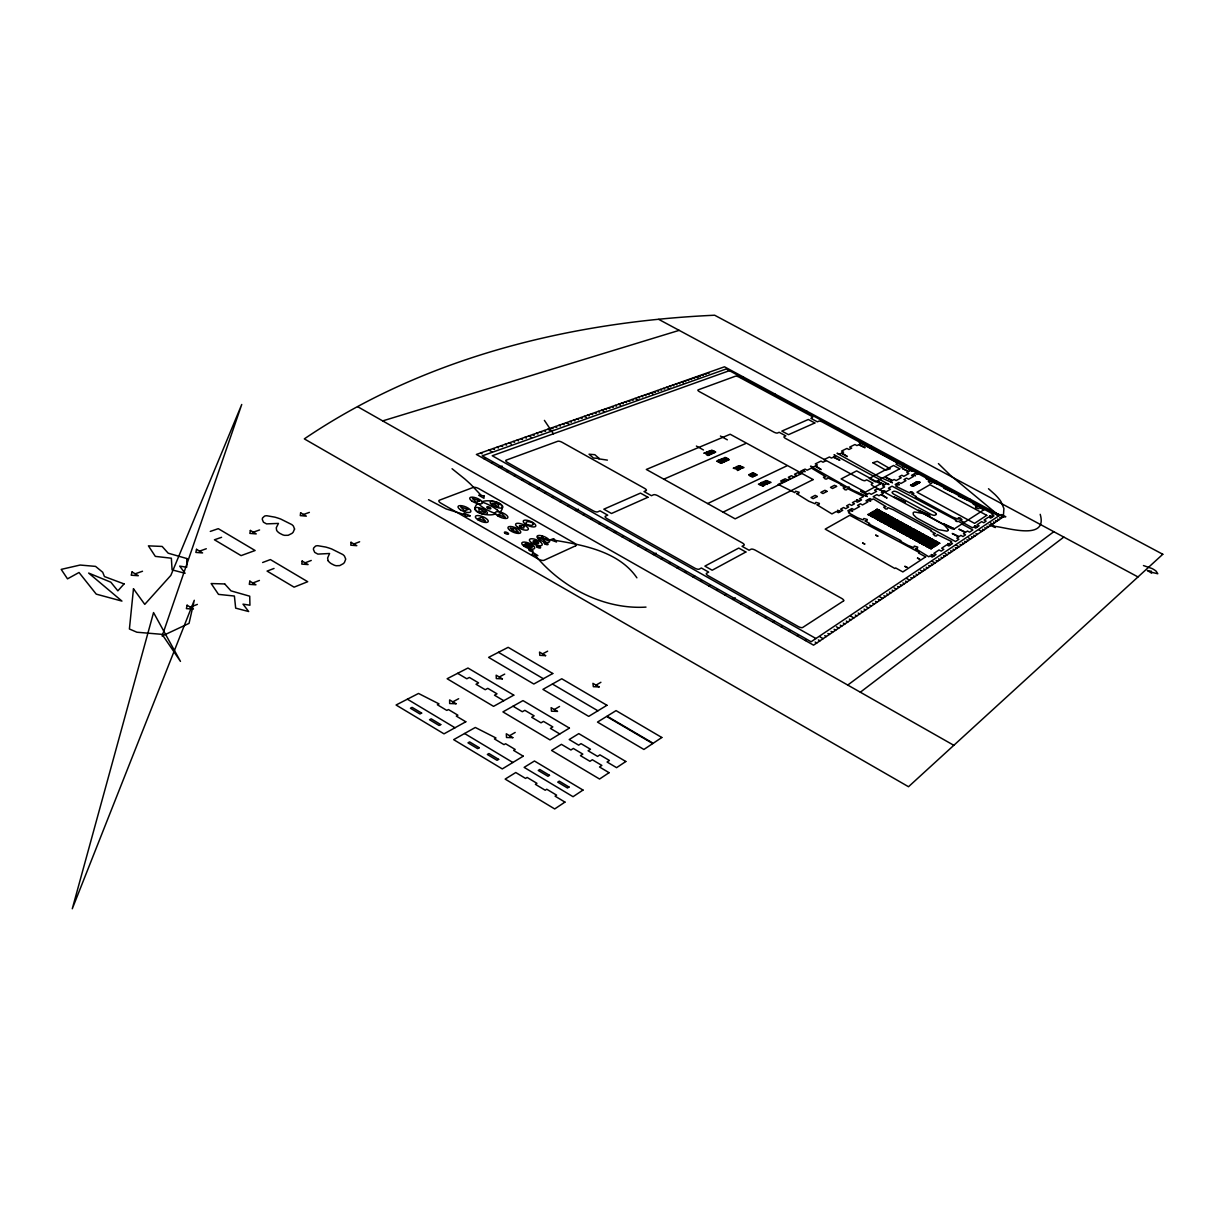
<?xml version="1.0" encoding="UTF-8"?>
<svg xmlns="http://www.w3.org/2000/svg" width="1224" height="1224" viewBox="0 0 1224 1224"><rect width="100%" height="100%" fill="white"/><g stroke="black" fill="none" stroke-linecap="round" stroke-linejoin="round"><path stroke-width="1.5" d="M1003.42 515.641L1003.909 508.541L1001.003 501.641A66.647 18.972 25.1 0 0 995.005 494.542L988.502 488.728M914.68 485.515L911.696 484.643L913.395 485.622M860.35 692.203L1063.824 537.076M847.758 685.058L1053.818 531.706M500.111 512.014C509.261 502.896 488.483 498.749 482.118 501.748M805.407 640.55L806.234 639.999M477.528 503.554C467.981 512.657 489.141 517.033 495.567 513.851M797.283 635.944L798.094 635.409M789.159 631.355L789.985 630.819M781.05 626.764L781.876 626.244M973.845 503.707L973.187 504.12L977.655 506.522L975.497 506.92L975.696 507.792L978.848 508.725L979.338 507.424L983.821 509.842M966.516 499.744L958.53 496.21L959.203 495.812M772.956 622.19L774.639 621.134M968.75 499.667L969.821 498.994M764.878 617.615L765.719 617.095M756.814 613.056L757.671 612.551M951.889 491.864L943.934 488.33L944.607 487.932M748.767 608.512L749.624 608.007M740.75 603.967L741.606 603.463M509.567 735.716L515.197 732.426M554.319 709.538L559.552 706.477M596.012 685.134L600.892 682.288M937.324 484.016L932.214 482.011L931.648 483.266L930.148 483.22L928.343 481.476L930.561 481.124L926.14 478.737L926.813 478.354M732.732 599.439L735.333 597.924M935.059 482.149L936.743 481.17M916.363 484.52L915.43 484.016M919.744 482.593L917.954 481.766L919.637 482.026M724.73 594.91L725.602 594.405M913.15 484.582L912.477 484.23M911.253 484.903L913.869 485.989M913.915 483.388L913.257 483.771C912.982 484.383 915.797 485.698 915.277 484.245L916.332 484.536M716.744 590.396L717.616 589.892M918.321 473.764L917.097 474.438L915.124 473.382L913.639 474.208L915.46 475.861L913.028 474.545L911.528 475.371L913.517 476.442L908.56 479.227L906.556 478.14L903.955 479.594L905.959 480.665L900.91 483.495L898.906 482.394L897.345 483.266L899.212 484.964L896.718 483.618L895.172 484.474L897.192 485.576L895.907 486.28L909.86 493.043L910.84 492.476L909.998 492.017L912.018 491.803L913.838 493.578L911.543 493.961L916.072 496.409L915.368 496.822L952.746 517.094L958.01 519.129L958.943 518.532L958.086 518.073L960.06 517.813L961.957 519.634L959.723 520.062L964.298 522.541M708.773 585.883L709.66 585.393M700.817 581.385L701.704 580.895M692.876 576.887L694.666 575.923M902.746 464.095L903.909 463.468M452.819 701.842L458.663 698.72M499.27 677.01L504.716 674.103M542.569 653.876L547.648 651.168M684.95 572.404L685.853 571.929M677.04 567.936L677.943 567.462M669.146 563.468L670.048 562.994M765.995 480.512L771.028 482.409L770.324 482.746M661.251 559.016L662.184 558.542M653.387 554.564L656.171 553.187M869.514 446.806L871.32 445.918M738.898 465.656L743.962 467.537L743.243 467.859M645.538 550.127L646.471 549.668M723.093 512.137L801.904 473.428M767.999 481.414L766.836 480.818M768.779 481.766L769.682 482.332M637.704 545.69L638.637 545.231M913.93 483.388L915.384 483.908M629.87 541.268L630.819 540.809M707.656 503.554L786.634 465.962M752.668 476.35L749.792 474.866M755.988 474.79L754.933 474.193M753.25 476.794L749.042 474.499M754.443 473.734L752.791 472.755L757.319 474.881L756.585 475.233A4.146 1.285 24 0 1 756.049 475.371L753.984 474.346M622.067 536.846L623.016 536.403M614.28 532.44L616.177 531.553M837.721 429.058L838.976 428.477M741.698 466.895L742.631 467.43M739.786 465.946L740.933 466.543M606.492 528.034L607.456 527.605M598.735 523.643L599.699 523.214M590.978 519.267L591.942 518.838M725.113 459.765L726.169 460.346M724.639 459.306L722.986 458.327L727.515 460.438L726.75 460.79A4.146 1.285 23.7 0 1 726.214 460.913L724.149 459.903M663.806 479.181L745.646 443.547M583.236 514.891L584.215 514.462M735.639 467.048L737.353 467.277A7.13 2.234 23.9 0 1 738.393 467.828L740.627 469.052L737.735 467.828M708.91 454.456L705.988 452.314L711.067 454.211L709.614 454.838L705.208 452.651L703.8 453.247L705.529 453.201L706.432 454.609L708.298 454.716L707.304 455.144L707.992 455.527L709.369 454.93M575.51 510.515L578.462 509.261M804.948 411.998L806.861 411.188M567.814 506.155L568.793 505.742M560.118 501.809L561.112 501.396M552.437 497.464L553.432 497.051M544.772 493.119L545.766 492.721M537.122 488.804L539.126 487.993M773.675 394.526L774.991 394.006M529.472 484.474L530.497 484.077M725.159 458.006L728.096 459.337M190.271 607.135L197.37 604.396M252.863 582.976L259.427 580.451M305.128 562.811L311.248 560.454M353.904 543.976L359.627 541.773M521.852 480.16L522.878 479.777M274.038 568.456L267.092 571.103L294.081 587.153L307.698 581.706L270.397 559.582L262.625 562.505M514.248 475.861L515.273 475.463M913.41 485.775L911.421 484.796M506.644 471.561L507.669 471.179M499.071 467.277L502.161 466.13M741.331 377.711L743.366 376.961M491.497 462.993L492.538 462.611M483.939 458.725L484.979 458.342M729.397 370.673L492.247 455.741L815.949 638.515M135.191 573.811L142.504 571.241M199.543 551.121L206.29 548.75M253.292 532.18L259.58 529.961M303.476 514.478L309.366 512.397M221.59 537.305L214.445 539.784L241.082 555.62L255.097 550.509L218.285 528.676L210.283 531.415M917.786 483.74L916.501 483.373M916.975 484.199L915.598 483.786M914.726 482.899L916.149 483.327M382.684 420.903L679.182 330.358M990.461 525.555L992.679 524.989L995.326 527.559L989.099 524.821M761.802 483.205L764.679 484.612M767.861 481.873L765.995 481.078M740.811 466.987L739.005 466.283M920.111 482.378L918.719 481.736M645.997 607.104C603.753 609.705 561.525 587.428 535.087 555.206M752.76 476.916L751.322 476.534M764.235 484.872L763.378 484.918L765.383 484.689M913.119 484.765L914.726 485.377M727.714 459.612L726.735 459.658L727.867 460.025A2.647 0.826 23.8 0 0 728.785 459.918M913.395 485.025L912.339 484.582M555.038 540.35C584.231 545.154 619.16 551.84 636.893 577.82M754.015 474.055L753.601 473.979A5.034 1.561 24 0 1 752.576 473.657L751.567 473.321M724.18 459.612L723.767 459.536A5.018 1.561 23.7 0 1 722.741 459.214L721.732 458.878M598.49 458.801L607.41 460.117M538.789 537.535L538.637 537.504A3.366 1.224 22.5 0 1 537.979 537.367L537.872 537.336M538.851 537.535L541.742 538.728M993.995 526.274C1006.358 527.192 1048.188 541.467 1040.201 514.325M546.011 539.279L546.088 539.294A2.295 0.826 22.6 0 1 545.323 539.096M540.61 538.575L540.763 538.606A2.295 0.842 22.5 0 1 541.375 538.759M464.982 514.723L446.133 508.954L428.538 499.667M1143.461 565.564L1151.983 568.517A7.895 2.188 26.5 0 1 1156.175 571.21L1157.782 573.75L1151.463 572.251M742.341 467.935L741.117 467.369M548.796 540.518L548.75 540.518A3.366 1.224 22.6 0 0 548.061 540.35L544.955 539.141M751.796 476.381L749.777 475.31M753.494 473.612L750.006 474.04L751.704 473.963L752.668 475.402L754.474 475.493L753.525 475.937L754.229 476.335L755.545 475.708L751.368 473.413M723.614 459.153L720.14 459.581L721.854 459.52L722.772 460.928L724.608 461.035L723.644 461.463L724.333 461.846L725.694 461.249L721.533 458.969M482.332 502.131L485.913 503.492A23.639 8.553 22 0 1 497.143 509.918M495.353 513.468L491.742 512.106A23.348 8.354 22.1 0 1 480.481 505.65L478.293 503.722M916.286 482.73L917.908 483.572M768.963 482.669L768.182 482.225M918.673 483.205L916.868 482.44L918.505 483.312M542.263 537.887L543.349 537.826L542.798 536.77A3.351 1.209 22.6 0 1 542.63 536.54M916.883 482.807L915.567 482.424L916.485 483.511M544.496 540.014L543.38 540.014L543.915 541.1A3.366 1.224 22.5 0 1 544.083 541.329M658.726 319.372L1137.999 576.948M999.733 517.645L1001.079 518.364M997.636 519.068L998.968 519.787M995.51 520.491L996.856 521.225M993.383 521.929L994.745 522.663M918.964 483.036L917.373 482.149L918.796 483.143M990.568 523L992.603 524.101M913.456 483.648L915.889 484.796M707.732 372.708L709.017 373.397M704.886 373.718L706.172 374.406M986.926 526.274L988.288 527.009M702.041 374.728L703.31 375.416M984.754 527.743L986.131 528.477M699.164 375.753L700.434 376.441M982.566 529.212L983.943 529.961M696.272 376.762L698.843 378.155M979.001 529.961L981.74 531.446M963.625 522.985L972.453 527.774L973.631 526.993L975.681 528.11L977.119 527.146L974.579 525.784L977.685 526.779L979.108 525.815L977.058 524.713L981.709 521.623L983.744 522.724L986.131 521.133L984.096 520.047L988.671 517.018L990.69 518.104L992.052 517.186L989.573 515.855L992.618 516.819L993.98 515.901L991.976 514.814L993.092 514.08L984.448 509.429L954.169 528.967A3.198 0.949 25.4 0 1 950.467 528.064L873.186 486.066A3.152 0.933 24.8 0 1 871.473 484.046L872.987 483.235L866.684 479.823L865.169 480.634A3.152 0.933 24.7 0 1 861.451 479.686L785.731 438.544A3.121 0.918 24.1 0 1 784.156 436.616L785.793 435.882L779.153 432.286L777.515 433.005A3.121 0.918 24 0 1 773.752 432.041L699.547 391.726A3.091 0.903 23.4 0 1 698.108 389.875L735.502 376.181A2.983 0.842 23.6 0 1 739.128 377.145L810.9 415.839A3.014 0.857 24.1 0 1 812.461 417.675L810.915 418.348L817.372 421.821L818.887 421.148A3.014 0.857 24.2 0 1 822.482 422.081L895.677 461.54A3.045 0.872 24.8 0 1 897.36 463.468L895.937 464.217L902.057 467.507L903.465 466.757A3.045 0.872 24.9 0 1 907.015 467.66L981.663 507.899A3.075 0.887 25.4 0 1 983.484 509.903M962.6 523.627L958.025 521.149L957.183 521.684L955.393 520.705L956.235 520.169L892.051 486.188L888.44 488.192L890.475 489.294L886.115 491.727L884.065 490.625L881.326 492.14L883.376 493.257L881.479 494.312L887.079 498.061L880.852 494.664L878.939 495.735L876.874 494.618L873.156 496.699L955.5 541.543L958.912 539.264L956.831 538.116L958.576 536.938L952.241 533.496L959.157 536.556L960.901 535.393L962.997 536.54L965.506 534.857L963.426 533.74L965.155 532.578L958.882 529.166L965.736 532.211L967.45 531.063L969.53 532.18L972.835 529.977L961.911 524.056M693.365 377.788L694.651 378.491M690.443 378.828L691.728 379.532M975.941 533.695L977.318 534.429M687.506 379.868L688.791 380.572M973.707 535.194L975.084 535.944M684.553 380.909L685.853 381.613M971.458 536.709L972.835 537.458M681.584 381.965L683.528 383.02M968.49 537.856L970.586 538.988M678.586 383.02L679.901 383.724M966.914 539.769L968.306 540.534M675.587 384.076L676.903 384.78M964.634 541.314L966.027 542.064M672.573 385.147L673.889 385.851M962.324 542.859L963.732 543.624M669.543 386.218L670.844 386.922M960.014 544.42L961.421 545.185M916.072 483.495L917.082 484.031M666.483 387.289L669.115 388.727M956.281 545.216L959.096 546.761M663.408 388.375L664.739 389.094M955.347 547.572L956.755 548.337M660.333 389.462L661.649 390.196M952.991 549.148L954.414 549.928M657.227 390.563L658.543 391.282M950.635 550.754L952.043 551.519M654.106 391.665L655.437 392.399M948.248 552.345L949.671 553.126M650.969 392.782L652.958 393.868M945.142 553.569L947.284 554.747M647.802 393.883L649.148 394.618M943.444 555.589L944.882 556.369M720.416 436.035L727.347 439.829M644.635 395.015L645.966 395.75M941.026 557.226L942.465 558.006M641.437 396.148L642.784 396.882M938.594 558.863L940.032 559.659M638.24 397.28L639.586 398.014M936.131 560.516L937.584 561.311M635.011 398.412L637.704 399.896M932.229 561.388L935.121 562.963M631.752 399.559L633.114 400.309M931.189 563.851L932.642 564.647M628.493 400.722L629.855 401.457M928.695 565.534L930.148 566.329M915.46 483.725L914.649 483.098M625.204 401.87L626.566 402.619M926.186 567.217L927.639 568.028M725.098 458.388L726.719 458.878L724.287 458.312M621.899 403.048L623.261 403.798M713.5 453.155L708.987 451.044L710.807 452.038L710.073 452.36C703.525 449.086 716.086 456.062 710.777 452.742L714.082 452.911L711.419 451.197L715.107 452.467L712.582 450.753C722.282 455.144 705.559 446.683 713.822 451.977L709.951 450.631L713.684 453.079M923.661 568.931L925.13 569.726M763.822 481.552L769.223 483.22L765.077 480.956L763.516 482.7C756.585 479.992 775.236 488.544 763.745 481.583M696.38 446.056L703.463 449.958M618.579 404.211L620.629 405.343M920.387 570.231L922.59 571.44M615.244 405.404L616.605 406.154M918.566 572.358L920.035 573.169M611.878 406.582L613.255 407.347M915.996 574.087L917.464 574.898M608.496 407.776L609.873 408.541M913.41 575.831L914.894 576.642M605.1 408.984L606.477 409.734M910.809 577.59L912.293 578.401M601.688 410.193L604.442 411.708M906.709 578.539L909.677 580.176M598.245 411.402L599.622 412.167M905.561 581.125L907.045 581.951M594.788 412.626L596.18 413.391M902.914 582.915L904.414 583.741M591.299 413.85L592.691 414.63M900.252 584.705L901.751 585.531M587.795 415.089L589.203 415.869M897.559 586.51L899.074 587.352M736.894 468.073L739.571 469.542L736.986 468.501A7.023 2.188 23.9 0 1 735.945 467.889L735.685 467.69M584.276 416.344L586.388 417.506M894.117 587.918L896.381 589.172M580.742 417.583L582.134 418.363M892.158 590.167L893.658 590.993M577.177 418.853L578.585 419.633M889.42 592.003L890.934 592.844M573.582 420.123L575.005 420.903M886.681 593.854L888.196 594.696M569.986 421.393L571.394 422.173M883.912 595.721L885.426 596.562M566.36 422.678L569.191 424.254M879.597 596.746L882.657 598.444M562.703 423.963L564.126 424.759M878.327 599.485L879.857 600.341M559.031 425.263L560.454 426.059M875.512 601.382L877.042 602.239M555.329 426.564L556.767 427.36M872.666 603.294L874.211 604.151M551.611 427.88L553.049 428.675M869.82 605.222L871.366 606.079M547.878 429.196L550.035 430.404M866.164 606.721L868.489 608.022M544.114 430.527L545.552 431.338M864.052 609.108L865.613 609.965M540.319 431.873L541.773 432.669M861.145 611.067L862.706 611.939M536.51 433.219L537.963 434.03M858.223 613.04L859.784 613.913M532.685 434.566L534.138 435.377M855.27 615.029L856.831 615.902M528.829 435.928L531.736 437.565M850.741 616.146L853.878 617.906M524.943 437.305L526.397 438.116M849.318 619.038L850.894 619.925M521.042 438.682L522.495 439.508M846.319 621.058L847.895 621.945M517.109 440.074L518.578 440.9M843.29 623.092L844.881 623.995M513.147 441.466L514.615 442.292M840.245 625.143L841.837 626.045M509.169 442.874L511.387 444.128M836.39 626.764L838.777 628.111M505.16 444.297L506.644 445.123M834.11 629.289L835.701 630.192M501.136 445.72L502.62 446.546M831.004 631.385L832.595 632.288M497.082 447.158L498.566 447.984M827.868 633.497L829.49 634.399M492.997 448.596L494.481 449.438M824.731 635.608L826.338 636.526M488.881 450.049L491.88 451.733M819.942 636.832L823.186 638.653M818.382 639.892L820.004 640.81M480.588 452.972L482.088 453.829M815.169 642.064L816.791 642.982M357.622 406.674L953.817 745.309M498.459 652.316L543.364 678.723M552.407 684.032L597.909 710.792M457.623 673.338L466.803 678.784L469.389 677.438L478.584 682.885L476.014 684.247L485.239 689.724L487.779 688.347L497.021 693.824L494.481 695.201L503.752 700.709M513.04 706.217L522.342 711.741L524.836 710.318L534.154 715.841L531.675 717.279L541.023 722.833L543.487 721.38L552.835 726.918L550.402 728.387L559.781 733.956M407.378 699.195L454.991 727.76M464.584 733.513L512.856 762.491M452.054 468.731L464.921 479.074A202.098 74.542 20.4 0 1 470.98 484.597L481.323 495.536M497.173 509.918L499.346 511.846M996.673 513.713L950.543 475.432L938.41 463.605M761.741 483.572L760.884 483.327M544.405 420.383L553.416 433.801M328.078 560.653L327.619 558.022L329.593 553.493L317.858 554.105L314.721 552.391L313.482 549.622A22.613 8.92 20.6 0 1 313.681 547.969L315.532 546.103A9.807 3.856 20.5 0 1 317.796 545.705L325.783 547.067A32.819 13.036 20.5 0 1 331.612 548.949L342.812 554.533A10.22 4.024 20.6 0 1 344.464 556.094L345.734 559.108L344.464 562.413A52.112 20.502 20.2 0 1 343.347 563.621L339.737 565.61L336.248 565.733A4.697 1.867 20.6 0 1 334.167 565.151L331.26 563.667A9.746 3.871 20.6 0 1 328.093 560.653M724.424 457.638A2.846 0.887 23.8 0 1 725.22 457.592M725.174 457.547A2.524 0.78 23.8 0 1 726.276 457.837M726.276 457.883A2.754 0.857 23.8 0 1 729.03 459.704M751.261 476.473A3.259 1.025 24 0 1 748.813 474.988M760.716 482.837A2.524 0.796 24.1 0 1 762.904 483.159A2.524 0.796 24.1 0 1 765.077 484.566M540.411 538.392A2.769 1.01 22.5 0 1 537.673 537.458M544.527 540.564A2.769 1.01 22.6 0 1 544.603 541.773M542.186 537.305A2.769 0.995 22.6 0 1 542.11 536.112M546.287 539.478A2.769 1.01 22.6 0 1 549.025 540.396M879.49 510.301L876.904 509.184L879.49 510.301M879.918 518.15L882.519 519.328L879.934 518.119M879.934 520.766L877.333 519.634L879.934 520.812M880.071 513.514L877.486 512.397L880.071 513.56M880.056 510.943L882.626 512.106L880.056 510.943M880.5 521.424L883.116 522.587L880.515 521.378M880.653 516.742L878.052 515.625L880.653 516.788M880.637 514.157L883.223 515.319L880.668 514.08M878.052 518.257L875.451 517.14L878.052 518.211M878.205 511.035L875.619 509.934L878.205 511.035M878.618 518.915L881.219 520.093L878.633 518.869M878.756 511.693L881.341 512.856L878.756 511.693M878.771 514.264L876.185 513.147L878.771 514.309M879.352 517.492L876.751 516.375L879.352 517.553M879.337 514.906L881.938 516.084L879.352 514.876M876.751 519.022L874.15 517.89L876.736 518.961M876.904 511.785L874.319 510.668L876.904 511.831M877.486 515.013L874.885 513.896L877.486 515.059M877.807 536.097L875.726 535.194L877.807 536.097M874.885 516.513L872.268 515.396L874.885 516.513M875.619 512.535L873.018 511.418L875.619 512.581M876.185 515.763L873.584 514.646L876.17 515.717M873.569 517.278L870.968 516.146L873.569 517.324M874.319 513.284L871.717 512.168L874.319 513.33M872.896 462.764L885.732 470.154L890.246 468.792L877.271 461.31L872.896 462.764M873.003 514.034L870.402 512.902L872.972 514.157M870.386 515.534L867.785 514.417L870.356 515.656M871.702 514.784L869.101 513.667L871.656 514.906M864.725 543.991L862.629 543.043L864.725 543.991M186.905 558.557L186.675 567.232L179.698 566.115L185.069 573.291L172.079 569.864L171.36 558.205L155.326 556.385L148.425 545.858L162.149 546.439L168.178 553.187L186.905 558.557M533.358 523.872L532.93 524.759A10.465 3.764 22.4 0 1 531.139 525.433L526.626 524.515L526.091 522.311A10.465 3.779 22.5 0 1 527.896 521.638L531.614 522.143L533.358 523.872M544.588 539.371L542.125 538.438L544.588 539.371M536.999 542.645L534.704 541.773L536.999 542.645M351.013 542.293L350.798 545.185L356.796 545.674L351.013 542.293M294.556 529.043L293.148 532.226A51.959 20.181 19.7 0 1 291.955 533.389L288.206 535.286L284.672 535.347A4.682 1.836 20.1 0 1 282.591 534.766L279.715 533.297A9.716 3.81 20.1 0 1 276.639 530.344L276.257 527.789L278.46 523.413L266.557 523.887L263.451 522.204L262.318 519.496A22.537 8.782 20.1 0 1 262.594 517.905L264.537 516.115A9.777 3.794 20 0 1 266.847 515.748L274.88 517.155A32.727 12.821 20 0 1 280.694 519.037L291.786 524.576A10.19 3.963 20.1 0 1 293.408 526.106L294.556 529.043M133.477 588.79L129.407 628.998L136.904 632.227L162.103 634.353L180.464 661.388L153.551 612.566L72.277 908.774L194.279 600.28L189.047 623.368L162.134 635.99L241.74 404.471L170.84 575.402L144.769 604.365L133.477 588.79M302.144 561.051L301.793 564.096L308.096 564.57L302.144 561.051M300.63 512.81L300.278 515.61L306.337 516.146L300.63 512.81M948.355 529.671L948.187 530.298A14.107 4.223 25.3 0 1 946.886 531.139L938.273 529.579L918.49 518.961A8.094 2.433 25.2 0 1 916.179 517.523L913.364 514.692L913.165 512.841A14.076 4.208 25.2 0 1 914.588 511.984L922.85 513.468A8.078 2.417 25.2 0 1 925.451 514.707L944.148 524.928L948.355 529.671M249.818 581.155L249.298 584.353L255.938 584.797L249.818 581.155M250.354 530.451L249.864 533.389L256.229 533.909L250.354 530.451M532.685 552.299L532.256 554.809L537.902 555.62L532.685 552.299M187.104 605.222L186.4 608.634L193.423 609.047L187.104 605.222M196.528 549.331L195.871 552.422L202.572 552.927L196.528 549.331M524.239 525.784L523.734 528.125L519.313 527.039L520.766 526.427L519.466 525.677L524.239 525.784M939.772 543.242L937.201 542.048L939.711 543.364M938.563 544.037L935.993 542.829L938.563 544.037M937.355 544.833L934.799 543.594L937.355 544.787M934.922 546.439L932.306 545.261L934.922 546.439M936.589 541.498L933.989 540.335L936.589 541.498M936.131 545.644L933.529 544.466L936.131 545.69M934.157 543.089L931.541 541.926L934.08 543.196M933.683 547.25L931.066 546.072L933.683 547.25M935.365 542.293L932.764 541.13L935.365 542.339M931.235 548.857L928.618 547.648L931.219 548.811M933.392 539.769L930.791 538.591L933.392 539.769M932.933 543.884L930.347 542.676L932.933 543.838M932.459 548.046L929.842 546.868L932.459 548.046M930.469 545.491L927.853 544.313L930.469 545.491M932.168 540.549L929.567 539.386L932.168 540.549M931.709 544.68L929.092 543.517L931.709 544.68M929.246 546.287L926.614 545.108L929.246 546.287M930.959 541.345L928.343 540.167L930.944 541.391M928.496 542.936L925.88 541.849L928.496 542.89M928.006 547.097L925.375 545.965L927.93 547.204M930.209 538.024L927.608 536.862L930.209 538.024M929.72 542.14L927.119 540.962L929.659 542.247M927.761 539.6L925.145 538.422L927.761 539.6M927.256 543.731L924.64 542.553L927.256 543.777M928.985 538.805L926.384 537.642L928.985 538.805M924.778 545.338L922.162 544.16L924.778 545.338M927.012 536.28L924.426 535.118L927.012 536.28M926.522 540.381L923.921 539.218L926.522 540.381M926.033 544.527L923.401 543.349L926.033 544.527M924.059 541.972L921.504 540.733L924.059 541.972M925.788 537.061L923.187 535.898L925.788 537.061M925.283 541.176L922.682 540.014L925.222 541.299M923.324 538.637L920.723 537.474L923.324 538.637M922.804 542.768L920.188 541.605L922.804 542.813M924.564 537.856L921.947 536.678L924.564 537.856M919.591 559.062L917.495 558.129L919.591 559.062M922.085 539.432L919.469 538.3L922.009 539.539M921.565 543.578L918.949 542.4L921.565 543.578M923.829 534.551L921.244 533.373L923.829 534.582M921.366 536.112L918.765 534.934L921.366 536.112M920.846 540.228L918.26 539.004L920.831 540.274M922.605 535.332L920.004 534.154L922.605 535.332M918.352 541.819L915.72 540.641L918.337 541.865M920.647 532.807L918.061 531.644L920.647 532.853M920.127 536.892L917.526 535.73L920.127 536.892M919.591 541.023L916.975 539.937L919.591 540.977M917.633 538.468L915.016 537.29L917.572 538.591M919.408 533.587L916.822 532.425L919.408 533.633M918.887 537.688L916.271 536.51L918.887 537.688M916.929 535.148L914.328 533.985L916.929 535.148M916.394 539.264L913.793 538.055L916.394 539.264M918.168 534.368L915.567 533.205L918.168 534.414M915.69 535.928L913.073 534.766L915.69 535.928M915.139 540.059L912.538 538.835L915.139 540.014M917.464 531.078L914.879 529.916L917.464 531.032M914.986 532.624L912.385 531.461L914.971 532.669M914.435 536.724L911.819 535.546L914.435 536.724M907.045 567.339L904.919 566.375L907.045 567.339M916.225 531.843L913.639 530.681L916.225 531.889M132.085 571.929L131.213 575.219L138.312 575.708L132.085 571.929M911.926 538.3L909.294 537.168L911.849 538.407M914.297 529.334L911.696 528.263L914.297 529.334M913.747 533.404L911.13 532.241L913.731 533.45M913.181 537.504L910.564 536.341L913.165 537.55M911.237 534.964L908.621 533.802L911.237 534.964M913.043 530.114L910.457 528.952L913.043 530.068M912.492 534.184L909.876 533.021L912.492 534.184M910.549 531.66L907.948 530.497L910.534 531.706M909.983 535.76L907.366 534.582L909.983 535.76M911.804 530.879L909.202 529.717L911.804 530.879M909.294 532.44L906.693 531.277L909.279 532.486M908.713 536.54L906.097 535.362L908.713 536.54M911.115 527.605L908.529 526.442L911.039 527.712M908.621 529.151L906.051 527.942L908.621 529.105M908.04 533.22L905.423 532.042L908.04 533.22M909.876 528.37L907.275 527.207L909.738 528.508M905.515 534.796L902.884 533.618L905.515 534.796M907.948 525.876L905.362 524.713L907.871 525.983M907.366 529.916L904.75 528.844L907.366 529.87M906.77 534.001L904.154 532.838L906.77 534.001M904.842 531.476L902.226 530.298L904.827 531.522M906.693 526.641L904.123 525.433L906.678 526.687M906.097 530.696L903.496 529.533L906.097 530.742M904.184 528.187L901.598 526.978L904.169 528.217M903.572 532.256L900.956 531.078L903.572 532.256M905.439 527.406L902.838 526.244L905.362 527.513M902.914 528.952L900.313 527.789L902.914 528.906M902.302 533.037L899.686 531.859L902.302 533.037M904.781 524.147L902.21 522.939L904.766 524.193M902.256 525.677L899.686 524.469L902.256 525.677M901.644 529.732L899.028 528.646L901.644 529.686M903.511 524.912L900.925 523.75L903.45 525.019M899.105 531.293L896.488 530.114L899.089 531.323M901.614 522.418L899.013 521.256L901.537 522.526M901.002 526.442L898.401 525.28L900.925 526.549M900.374 530.512L897.758 529.334L900.359 530.543M898.462 527.988L895.876 526.779L898.447 528.034M900.344 523.183L897.758 522.005L900.344 523.183M899.732 527.207L897.115 526.045L899.655 527.33M897.819 524.698L895.203 523.581L897.743 524.821M897.177 528.768L894.591 527.544L897.177 528.707M899.074 523.933L896.473 522.816L899.013 524.056M896.534 525.478L893.933 524.3L896.534 525.509M895.907 529.533L893.306 528.324L895.907 529.487M898.447 520.69L895.846 519.527L898.431 520.736M895.907 522.204L893.306 521.042L895.907 522.204M895.264 526.244L892.663 525.065L895.188 526.351M897.177 521.439L894.576 520.322L897.1 521.546M892.709 527.789L890.108 526.58L892.694 527.835M895.279 518.961L892.679 517.844L895.203 519.068M894.637 522.969L892.036 521.807L894.637 522.969M893.994 527.009L891.378 525.846L893.918 527.131M892.082 524.499L889.481 523.337L892.082 524.499M894.01 519.71L891.424 518.548L894.01 519.71M893.352 523.734L890.751 522.572L893.352 523.734M891.454 521.24L888.869 520.062L891.454 521.24M890.797 525.264L888.18 524.101L890.781 525.31M892.74 520.475L890.139 519.313L892.74 520.475M890.185 521.99L887.584 520.827L890.185 521.99M889.511 526.045L886.926 524.836L889.435 526.152M892.112 517.232L889.527 516.069L892.112 517.232M889.573 518.747L886.972 517.584L889.573 518.747M888.899 522.755L886.283 521.592L888.899 522.755M890.842 517.981L888.257 516.819L890.842 517.981M886.314 524.3L883.697 523.122L886.314 524.3M888.961 515.518L886.375 514.355L888.961 515.518M888.287 519.496L885.686 518.333L888.287 519.496M887.614 523.52L884.998 522.357L887.614 523.52M885.717 521.026L883.116 519.848L885.717 521.026M887.675 516.268L885.09 515.105L887.675 516.268M887.002 520.261L884.401 519.098L887.002 520.261M884.416 521.791L881.816 520.613L884.416 521.791M886.406 517.018L883.804 515.855L886.406 517.018M883.82 518.517L881.219 517.354L883.82 518.517M885.794 513.789L883.223 512.627L885.794 513.789M885.12 517.767L882.519 516.605L885.12 517.767M884.524 514.539L881.938 513.376L884.524 514.539M124.068 583.924L117.856 590.84L110.818 582.18L88.633 573.062L121.941 601.091L96.237 594.13L79.025 572.495L67.504 578.845L61.2 569.389L80.126 565.044L95.549 566.391L102.709 572.251L104.438 576.565L124.068 583.924M1162.8 554.273L908.514 786.726L304.317 438.881C424.789 357.209 570.69 321.759 714.648 315.226L1162.8 554.273M1003.16 516.956L813.562 645.155L476.396 454.456L724.486 366.802L1003.16 516.956L1005.807 516.727L1001.033 514.554L1003.16 516.956M998.769 515.855L811.114 641.759L482.256 455.848L726.26 368.975L998.769 515.855L998.738 514.187L994.607 513.239L998.769 515.855M564.952 802.102L554.702 808.942L505.16 779.091L515.778 772.528L525.555 778.418L527.131 777.439L536.938 783.329L535.378 784.309L545.216 790.23L546.761 789.235L556.614 795.156L555.069 796.151L564.952 802.102M583.007 790.061L573.046 796.702L524.132 767.372L534.444 761.007L583.007 790.061M609.078 772.681L599.561 779.03L551.565 750.434L561.433 744.345L570.919 749.991L573.337 748.461L582.823 754.106L580.421 755.636L589.953 761.297L592.339 759.752L601.871 765.428L599.5 766.989L609.078 772.681M625.831 761.496L616.59 767.662L607.073 762.017L609.414 760.471L599.928 754.856L597.572 756.386L588.086 750.756L590.473 749.241L581.033 743.641L578.631 745.141L569.206 739.541L578.784 733.635L625.831 761.496M652.729 743.565L643.901 749.455L597.48 722.083L606.614 716.453L652.729 743.565M661.832 737.491L653.157 743.274L607.058 716.178L616.054 710.624L661.832 737.491M933.82 556.002L932.214 557.088L930.056 555.895L928.756 556.767L915.43 548.566L917.357 548.398L917.709 547.097L914.282 546.103L913.639 547.587L908.086 545.43L900.206 541.13L900.971 540.641L868.856 523.948L869.652 523.49L864.909 520.889L866.883 520.751L867.311 519.496L863.869 518.502L863.134 519.909L857.596 517.767L848.477 512.764L849.884 511.984L847.773 510.821L849.517 509.842L852.134 511.28L852.822 510.882L850.221 509.459L851.904 508.511L854.015 509.674L859.631 506.537L857.534 505.39L860.411 503.783L862.507 504.931L868 501.871L865.919 500.738L867.587 499.805L870.142 501.197L870.845 500.815L868.29 499.407L869.897 498.52L871.978 499.652L873.324 498.887L886.115 506.69L883.697 507.103L885.549 508.954L887.171 509L887.844 507.639L893.229 509.735L931.495 530.573L930.776 531.032L935.457 533.587L933.116 534.047L935.029 535.944L936.62 535.959L937.201 534.536L951.66 541.559L950.421 542.385L952.532 543.533L951.033 544.527L947.789 543.533L950.39 544.955L948.875 545.981L946.764 544.818L941.684 548.184L943.826 549.346L941.179 551.106L939.038 549.943L933.866 553.37L936.023 554.548L934.463 555.589L931.173 554.548L933.82 556.002M986.743 515.335L974.564 523.367L916.975 492.201L929.965 484.689L986.743 515.335M925.635 556.874L902.853 571.929L895.647 567.951L894.851 568.471L825.19 529.12L849.777 515.289L919.346 552.529L918.581 553.019L925.635 556.874M569.007 787.017L567.492 787.996L557.731 782.136L559.246 781.157L569.007 787.017M954.154 528.799L943.107 523.612L954.154 528.799M843.581 600.892L802.684 627.484A3.779 1.346 24.9 0 1 798.17 626.504L708.313 575.8A3.733 1.316 24 0 1 706.569 573.26L708.681 572.113L701.383 567.997L699.256 569.129A3.718 1.316 23.9 0 1 694.697 568.104L606.997 518.609A3.687 1.285 23.1 0 1 605.436 516.191L607.716 515.166L600.051 510.852L597.756 511.846A3.687 1.27 22.9 0 1 593.15 510.791L507.516 462.458A3.657 1.255 22.1 0 1 506.139 460.163L557.762 441.267A3.504 1.147 22.5 0 1 562.153 442.323L644.589 488.361A3.534 1.178 23.3 0 1 646.15 490.625L644.038 491.558L651.459 495.705L653.555 494.756A3.534 1.178 23.4 0 1 657.915 495.797L742.264 542.89A3.565 1.209 24.1 0 1 743.993 545.277L742.035 546.317L749.088 550.249L751.031 549.209A3.58 1.209 24.3 0 1 755.346 550.203L841.668 598.398A3.611 1.224 25.1 0 1 843.581 600.892M549.5 775.327L547.969 776.291L538.239 770.462L539.784 769.498L549.5 775.327M936.176 514.478L934.983 515.212A3.81 1.132 25.2 0 1 930.531 514.126L894.392 494.511A3.794 1.117 24.9 0 1 892.311 492.063L893.566 491.344A3.779 1.117 24.9 0 1 898.018 492.446L934.019 511.984A3.81 1.132 25.2 0 1 936.192 514.462M929.689 515.503L918.673 510.332L929.689 515.503M523.245 756.172L502.284 768.917L453.66 739.663L475.31 727.469L495.995 737.995L494.419 738.913L504.013 744.651L505.573 743.733L515.182 749.471L513.621 750.404L523.245 756.172M569.42 728.096L549.989 739.908L502.926 711.909L522.985 700.602L569.42 728.096M606.951 705.284L588.713 716.377L542.921 689.387L561.755 678.769L606.951 705.284M498.658 759.37L497.051 760.318L487.336 754.474L488.942 753.525L498.658 759.37M905.362 502.284L894.377 497.143L905.362 502.284M479.257 747.711L477.651 748.66L467.981 742.846L469.603 741.912L479.257 747.711M913.41 486.219L910.579 485.285L913.41 486.219M919.163 482.929L916.026 482.195L919.163 482.929M465.793 721.778L444.006 733.849L396.071 705.009L418.516 693.457L438.988 703.877L437.351 704.749L446.806 710.41L448.443 709.538L457.898 715.198L456.292 716.086L465.793 721.778M513.774 695.14L493.563 706.355L447.127 678.739L467.951 668.013L513.774 695.14M552.774 673.506L533.817 684.017L488.621 657.38L508.159 647.328L552.774 673.506M867.281 496.516L853.694 490.594L848.507 487.749L849.471 487.244L846.779 486.815L810.533 466.222L813.18 467.033L814.939 466.176L821.12 469.542L815.597 465.839L817.357 464.982L815.322 463.881L820.983 461.111L823.002 462.213L825.894 460.79L823.89 459.688L829.444 456.98L831.448 458.067L833.146 457.241L839.863 460.224L833.789 456.934L835.472 456.108L834.049 454.731L888.991 484.52L886.421 483.74L884.814 484.612L878.067 481.613L884.202 484.949L882.596 485.836L884.631 486.938L879.368 489.845L877.317 488.728L874.563 490.243L876.614 491.359L871.243 494.328L869.178 493.211L867.525 494.113L860.64 491.069L866.883 494.465L865.215 495.383L867.281 496.516M892.388 482.654L879.184 476.886L837.048 453.262L839.618 454.058L841.286 453.247L847.314 456.521L841.913 452.941L843.566 452.13L841.576 451.059L846.931 448.443L848.905 449.499L851.659 448.152L849.686 447.097L854.949 444.526L856.907 445.582L858.514 444.802L865.062 447.709L859.126 444.496L860.717 443.731L859.309 442.399L912.92 471.301L910.426 470.536L908.927 471.362L902.348 468.455L908.346 471.684L906.816 472.525L908.805 473.581L903.817 476.335L901.828 475.264L899.212 476.702L901.201 477.773L896.136 480.573L894.132 479.487L892.556 480.359L885.855 477.391L891.959 480.695L890.384 481.552L892.388 482.654M840.077 511.77L838.425 512.688L836.298 511.51L831.922 513.927L816.867 504.747L818.902 504.625L819.407 503.401L815.934 502.376L815.107 503.768L808.865 501.259L796.564 493.593L798.599 493.471L799.15 492.278L795.661 491.252L794.789 492.614L778.173 484.413L782.779 482.149L780.667 481.001L782.427 480.145L785.012 481.567L785.9 481.124L783.314 479.716L785.227 478.783L787.323 479.915L790.444 478.385L788.363 477.253L791.469 475.723L793.55 476.87L796.64 475.356L794.56 474.224L797.635 472.724L799.7 473.856L802.745 472.357L800.68 471.225L802.531 470.322L805.071 471.714L803.219 469.985L805.055 469.098L807.121 470.215L811.451 468.088L825.925 476.825L823.431 477.192L825.206 478.997L826.858 479.058L827.638 477.758L841.209 484.322L840.414 484.735L845.662 487.58L843.183 487.978L844.988 489.799L846.626 489.845L847.375 488.529L863.578 496.516L859.462 498.78L861.543 499.912L859.799 500.876L856.571 499.836L859.141 501.243L857.397 502.207L855.301 501.06L852.409 502.651L854.49 503.798L851.583 505.405L849.487 504.257L846.549 505.879L848.66 507.027L845.707 508.664L843.596 507.501L840.628 509.138L842.739 510.301L840.919 511.295L837.461 510.332L840.077 511.77M880.546 483.878L865.399 492.14L841.133 478.921L856.632 470.903L880.546 483.878M440.747 724.577L439.095 725.48L429.517 719.727L431.185 718.825L440.747 724.577M745.844 552.009L712.169 570.231L704.886 566.131L738.761 548.061L745.844 552.009M899.701 468.777L875.481 481.889L869.193 478.477L893.581 465.472L899.701 468.777M421.637 713.087L419.954 713.974L410.423 708.237L412.106 707.365L421.637 713.087M817.295 496.516L813.119 498.688L811.007 497.541L815.184 495.353L817.295 496.516M827.026 491.405L822.941 493.547L820.845 492.4L824.945 490.273L827.026 491.405M836.573 486.418L832.565 488.514L830.484 487.382L834.508 485.285L836.573 486.418M813.149 479.578L735.15 518.854L646.333 469.465L730.177 434.245L813.149 479.578M763.133 486.234L758.406 484.153L761.328 484.781C755.942 480.741 768.519 488.223 762.001 484.857L763.133 486.234M764.786 482.807L766.117 483.786L764.786 482.807M575.678 545.782L544.068 560.286A4.697 1.744 22.6 0 1 538.147 558.986L440.977 503.217A4.651 1.698 21.6 0 1 439.37 500.218L473.244 487.427A4.529 1.607 21.9 0 1 479.012 488.743L573.811 542.737A4.575 1.652 22.8 0 1 575.678 545.782M736.817 469.159L733.268 468.211L734.63 467.583L738.822 469.878L737.475 470.49L736.817 469.159M742.111 468.333L736.71 466.635L737.98 466.069L742.111 468.333M721.196 463.253L716.667 461.096L720.477 462.106C711.175 456.736 729.749 466.13 718.473 461.754L721.196 463.253M723.996 461.999L722.65 462.611L721.946 462.213L722.925 461.785L721.089 461.678L720.156 460.255L718.442 460.316L719.834 459.704L723.996 461.999M647.94 497.265L611.48 513.499L603.845 509.184L640.489 493.104L647.94 497.265M814.817 422.969L788.501 434.673L781.876 431.093L808.345 419.48L814.817 422.969M530.772 547.419L529.763 547.878L523.964 544.542L524.974 544.099L530.772 547.419M532.532 546.654L531.522 547.097L525.723 543.777L526.733 543.334L532.532 546.654M711.664 453.951L707.135 451.824L711.664 453.951M512.963 529.824L511.892 530.267L518.593 532.379L515.365 528.799L510.224 528.248L512.963 529.824M501.473 513.3L497.969 514.723L505.283 517.201L501.473 513.3M481.766 517.201L478.171 518.655L485.576 521.149L481.766 517.201M468.165 509.413L464.539 510.836L460.744 506.935L468.165 509.413M599.194 458.495L593.411 458.021L589.05 454.211L594.833 454.701L599.194 458.495M479.716 500.876L476.167 502.268L472.403 498.413L479.716 500.876M553.585 538.713L550.356 539.753L556.507 542.003L553.585 538.713M470.169 515.809L465.931 516.283L464.049 513.162L470.169 515.809M512.825 737.659L506.507 737.506L506.308 733.773L512.825 737.659M224.726 583.955L211.171 583.542L218.499 594.374L234.396 596.042L235.681 608.144L248.671 611.526L243.01 604.151L249.941 605.207L249.727 596.195L230.999 590.871L224.726 583.955M557.471 711.404L551.473 711.205L551.152 707.671L557.471 711.404M456.047 703.754L449.652 703.525L449.621 699.914L456.047 703.754M599.072 686.939L593.349 686.695L592.936 683.344L599.072 686.939M502.391 678.861L496.317 678.586L496.164 675.174L502.391 678.861M545.598 655.651L539.815 655.345L539.539 652.101L545.598 655.651M485.392 512.275L479.104 511.678L478.967 508.603L485.392 512.275M498.398 503.951L492.216 503.355L498.581 506.981L498.443 503.967M483.97 495.827L478.676 495.246L483.985 498.321L483.97 495.827M1151.294 571.379L1147.362 570.506L1151.616 573.138L1151.294 571.379M523.918 546.118A6.916 2.54 22.4 0 0 534.582 548.383A6.916 2.54 22.4 0 0 526.244 542.308A6.916 2.54 22.4 0 0 523.918 546.118M529.518 550.494A2.234 0.826 22.5 0 0 532.976 551.228A2.234 0.826 22.5 0 0 530.283 549.255A2.234 0.826 22.5 0 0 529.518 550.494M477.788 519.71A6.9 2.509 22 0 0 488.223 521.608A6.9 2.509 22 0 0 479.517 515.717A6.9 2.509 22 0 0 477.788 519.71M517.706 527.207A6.824 2.463 22.4 0 0 528.232 529.472A6.824 2.463 22.4 0 0 520.032 523.535A6.824 2.463 22.4 0 0 517.706 527.207M537.137 547.097A2.219 0.811 22.5 0 0 540.564 547.832A2.219 0.811 22.5 0 0 537.887 545.873A2.219 0.811 22.5 0 0 537.137 547.097M531.553 542.752A6.885 2.509 22.5 0 0 542.14 545.001A6.885 2.509 22.5 0 0 533.832 538.988A6.885 2.509 22.5 0 0 531.553 542.752M471.821 500.983A6.793 2.433 21.9 0 0 482.317 503.217A6.793 2.433 21.9 0 0 474.147 497.372A6.793 2.433 21.9 0 0 471.821 500.983M477.008 511.571A6.839 2.479 22 0 0 487.366 513.483A6.839 2.479 22 0 0 478.722 507.639A6.839 2.479 22 0 0 477.008 511.571M487.534 507.991A2.188 0.796 22 0 0 490.855 508.618A2.188 0.796 22 0 0 488.085 506.736A2.188 0.796 22 0 0 487.534 507.991M533.97 542.462A3.014 1.102 22.5 0 0 538.606 543.456A3.014 1.102 22.5 0 0 534.964 540.824A3.014 1.102 22.5 0 0 533.97 542.462M505.099 533.297A2.234 0.811 22.2 0 0 508.541 534.031A2.234 0.811 22.2 0 0 505.879 532.088A2.234 0.811 22.2 0 0 505.099 533.297M460.392 509.735A6.885 2.494 21.8 0 0 470.842 511.663A6.885 2.494 21.8 0 0 462.182 505.787A6.885 2.494 21.8 0 0 460.392 509.735M539.111 539.432A6.839 2.479 22.6 0 0 549.607 541.681A6.839 2.479 22.6 0 0 541.345 535.699A6.839 2.479 22.6 0 0 539.111 539.432M544.68 543.747A2.219 0.811 22.6 0 0 548.061 544.466A2.219 0.811 22.6 0 0 545.399 542.538A2.219 0.811 22.6 0 0 544.68 543.747M497.617 515.763A6.809 2.463 22.2 0 0 507.883 517.645A6.809 2.463 22.2 0 0 499.239 511.831A6.809 2.463 22.2 0 0 497.617 515.763M510.056 530.436A6.87 2.494 22.3 0 0 520.644 532.715A6.87 2.494 22.3 0 0 512.412 526.733A6.87 2.494 22.3 0 0 510.056 530.436M525.356 524.056A6.778 2.448 22.4 0 0 535.73 526.228A6.778 2.448 22.4 0 0 527.452 520.353A6.778 2.448 22.4 0 0 525.356 524.056M492.293 505.191A6.763 2.417 22.1 0 0 502.712 507.394A6.763 2.417 22.1 0 0 494.527 501.58A6.763 2.417 22.1 0 0 492.293 505.191"/></g></svg>
